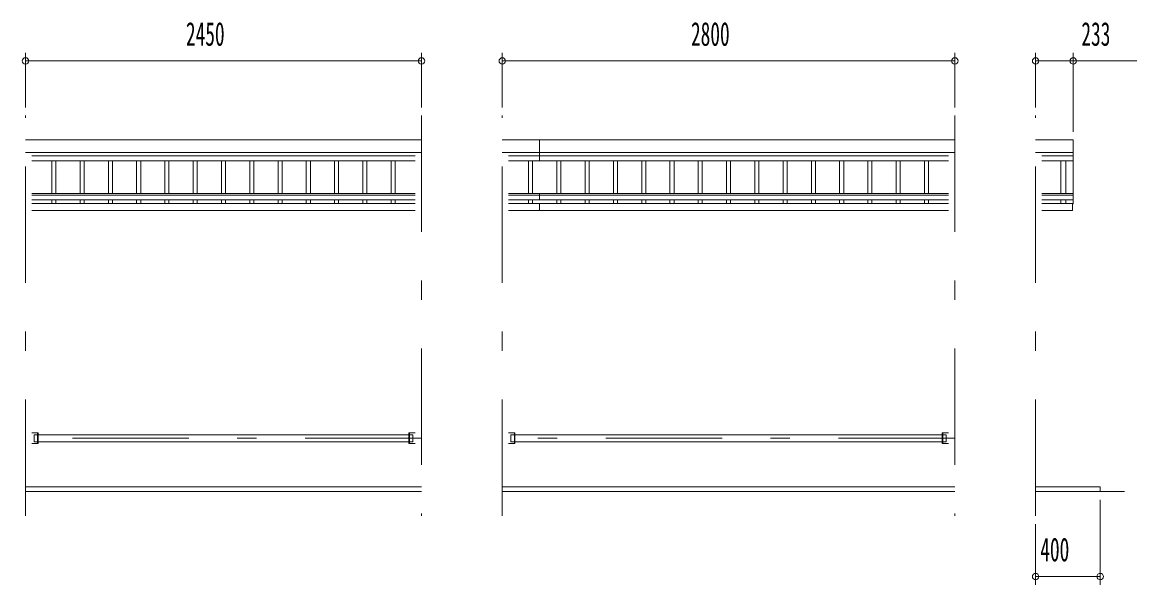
# Model space of a CAD drawing. Units: millimetres, scale not verified. Extents: x -23257 to 23268, y -10500 to 10500.
# Drawn here: x -16827 to -9932, y 1220 to 4696 of the extents above; entities that cross this region are included whole.
import ezdxf
from ezdxf.enums import TextEntityAlignment as Align

# ---------------------------------------------------------------- set-up
doc = ezdxf.new("R2010")
doc.units = ezdxf.units.MM
doc.header["$LTSCALE"] = 60
doc.linetypes.add('USER1', pattern=[24, 12, -5, 2, -5])
for name, color, linetype, lineweight in [('1-0_2BOLD', 7, 'Continuous', 18), ('1-2_2CENTER', 3, 'USER1', 18), ('1-4_2THIN', 4, 'Continuous', 18), ('1-5_2DIM', 3, 'Continuous', 18), ('1-D_A-SITE-STAIR', 3, 'Continuous', 18)]:
    doc.layers.add(name, color=color, linetype=linetype, lineweight=lineweight)
doc.styles.add('ＭＳ ゴシック', font='')
doc.styles.get('ＭＳ ゴシック').set_extended_font_data('MS Gothic')

msp = doc.modelspace()

# ---------------------------------------------------------------- linework, layer by layer
at = {"layer": '1-0_2BOLD'}
for p, q in [((-16807.38, 3969.67), (-14357.38, 3969.67)), ((-13857.38, 3969.67), (-11057.38, 3969.67)), ((-13627.38, 3840.07), (-13627.38, 3969.67)), ((-14357.38, 3890.5), (-16807.38, 3890.5)), ((-16769.23, 3871), (-14395.53, 3871)), ((-11057.38, 3890.5), (-13857.38, 3890.5)), ((-13819.23, 3871), (-11095.53, 3871)), ((-10557.38, 3890.5), (-10324.39, 3890.5)), ((-10324.39, 3871), (-10519.23, 3871)), ((-14395.53, 3840.07), (-16769.23, 3840.07)), ((-11095.53, 3840.07), (-13819.23, 3840.07)), ((-10519.23, 3840.07), (-10324.39, 3840.07)), ((-14395.53, 3637.63), (-16769.23, 3637.63)), ((-16769.23, 3627.25), (-14395.53, 3627.25)), ((-14395.53, 3597.7), (-16769.23, 3597.7)), ((-13819.23, 3637.63), (-11095.53, 3637.63)), ((-11095.53, 3627.25), (-13819.23, 3627.25)), ((-13819.23, 3597.7), (-11095.53, 3597.7)), ((-13627.38, 3597.7), (-13627.38, 3637.63)), ((-10324.39, 3637.63), (-10519.23, 3637.63)), ((-10519.23, 3627.25), (-10324.39, 3627.25)), ((-10519.23, 3597.7), (-10324.39, 3597.7)), ((-16769.23, 3576.6), (-14395.53, 3576.6)), ((-14395.53, 3531.6), (-16769.23, 3531.6)), ((-11095.53, 3576.6), (-13819.23, 3576.6)), ((-11095.53, 3531.6), (-13819.23, 3531.6)), ((-13627.38, 3531.6), (-13627.38, 3576.6)), ((-10324.39, 3574.2), (-10329.39, 3574.2)), ((-16754.89, 2146.02), (-16732.44, 2146.02)), ((-16732.44, 2157.67), (-16732.44, 2091.67)), ((-16729.23, 2146.02), (-14435.53, 2146.02)), ((-14432.33, 2157.67), (-14432.33, 2091.67)), ((-13782.43, 2157.67), (-13782.43, 2091.67)), ((-11135.53, 2146.02), (-13779.23, 2146.02)), ((-11132.33, 2157.67), (-11132.33, 2091.67)), ((-11109.88, 2146.02), (-11132.33, 2146.02)), ((-14435.53, 2103.32), (-16729.23, 2103.32)), ((-14435.53, 2091.67), (-14395.53, 2091.67)), ((-13779.23, 2103.32), (-11135.53, 2103.32)), ((-16807.38, 1824.67), (-14357.38, 1824.67)), ((-14357.38, 1794.67), (-16807.38, 1794.67)), ((-13857.38, 1824.67), (-11057.38, 1824.67)), ((-11057.38, 1794.67), (-13857.38, 1794.67)), ((-10007.38, 1794.67), (-10557.38, 1794.67))]:
    msp.add_line(p, q, dxfattribs=at)
for points in [[(-10324.39, 3574.2), (-10324.39, 3969.67), (-10557.38, 3969.67)], [(-10519.23, 3531.6), (-10329.39, 3531.6), (-10329.39, 3576.6), (-10519.23, 3576.6)], [(-16769.23, 2091.67), (-16729.23, 2091.67), (-16729.23, 2157.67), (-16769.23, 2157.67)], [(-16732.44, 2103.32), (-16754.89, 2103.32), (-16754.89, 2146.02)], [(-14435.53, 2091.67), (-14435.53, 2157.67), (-14395.53, 2157.67)], [(-14432.33, 2146.02), (-14409.88, 2146.02), (-14409.88, 2103.32), (-14432.33, 2103.32)], [(-13819.23, 2091.67), (-13779.23, 2091.67), (-13779.23, 2157.67), (-13819.23, 2157.67)], [(-13782.43, 2146.02), (-13804.88, 2146.02), (-13804.88, 2103.32), (-13782.43, 2103.32)], [(-11095.53, 2091.67), (-11135.53, 2091.67), (-11135.53, 2157.67), (-11095.53, 2157.67)], [(-11132.33, 2103.32), (-11109.88, 2103.32), (-11109.88, 2146.02)], [(-10557.38, 1824.67), (-10157.38, 1824.67), (-10157.38, 1794.67)]]:
    msp.add_lwpolyline(points, dxfattribs=at)
at = {"layer": '1-2_2CENTER'}
for p, q in [((-16807.38, 1644.67), (-16807.38, 4119.67)), ((-14357.38, 4119.67), (-14357.38, 1644.67)), ((-13857.38, 1644.67), (-13857.38, 4119.67)), ((-11057.38, 4119.67), (-11057.38, 1644.67)), ((-10557.38, 1644.67), (-10557.38, 4119.67)), ((-14357.38, 2124.67), (-16807.38, 2124.67)), ((-11057.38, 2124.67), (-13857.38, 2124.67))]:
    msp.add_line(p, q, dxfattribs=at)
at = {"layer": '1-4_2THIN'}
for p, q in [((-16644.88, 3840.07), (-16644.88, 3637.63)), ((-16619.88, 3637.63), (-16619.88, 3840.07)), ((-16469.88, 3637.63), (-16469.88, 3840.07)), ((-16444.88, 3840.07), (-16444.88, 3637.63)), ((-16294.88, 3840.07), (-16294.88, 3637.63)), ((-16269.88, 3637.63), (-16269.88, 3840.07)), ((-16119.88, 3637.63), (-16119.88, 3840.07)), ((-16094.88, 3840.07), (-16094.88, 3637.63)), ((-15944.88, 3840.07), (-15944.88, 3637.63)), ((-15919.88, 3637.63), (-15919.88, 3840.07)), ((-15769.88, 3637.63), (-15769.88, 3840.07)), ((-15744.88, 3840.07), (-15744.88, 3637.63)), ((-15594.88, 3840.07), (-15594.88, 3637.63)), ((-15569.88, 3637.63), (-15569.88, 3840.07)), ((-15419.88, 3637.63), (-15419.88, 3840.07)), ((-15394.88, 3840.07), (-15394.88, 3637.63)), ((-15244.88, 3840.07), (-15244.88, 3637.63)), ((-15219.88, 3637.63), (-15219.88, 3840.07)), ((-15069.88, 3637.63), (-15069.88, 3840.07)), ((-15044.88, 3840.07), (-15044.88, 3637.63)), ((-14894.88, 3840.07), (-14894.88, 3637.63)), ((-14869.88, 3637.63), (-14869.88, 3840.07)), ((-14719.88, 3637.63), (-14719.88, 3840.07)), ((-14694.88, 3840.07), (-14694.88, 3637.63)), ((-14544.88, 3840.07), (-14544.88, 3637.63)), ((-14519.88, 3637.63), (-14519.88, 3840.07)), ((-13694.88, 3637.63), (-13694.88, 3840.07)), ((-13669.88, 3840.07), (-13669.88, 3637.63)), ((-13519.88, 3840.07), (-13519.88, 3637.63)), ((-13494.88, 3637.63), (-13494.88, 3840.07)), ((-13344.88, 3637.63), (-13344.88, 3840.07)), ((-13319.88, 3840.07), (-13319.88, 3637.63)), ((-13169.88, 3840.07), (-13169.88, 3637.63)), ((-13144.88, 3637.63), (-13144.88, 3840.07)), ((-12994.88, 3637.63), (-12994.88, 3840.07)), ((-12969.88, 3840.07), (-12969.88, 3637.63)), ((-12819.88, 3840.07), (-12819.88, 3637.63)), ((-12794.88, 3637.63), (-12794.88, 3840.07)), ((-12644.88, 3637.63), (-12644.88, 3840.07)), ((-12619.88, 3840.07), (-12619.88, 3637.63)), ((-12469.88, 3840.07), (-12469.88, 3637.63)), ((-12444.88, 3637.63), (-12444.88, 3840.07)), ((-12294.88, 3637.63), (-12294.88, 3840.07)), ((-12269.88, 3840.07), (-12269.88, 3637.63)), ((-12119.88, 3840.07), (-12119.88, 3637.63)), ((-12094.88, 3637.63), (-12094.88, 3840.07)), ((-11944.88, 3637.63), (-11944.88, 3840.07)), ((-11919.88, 3840.07), (-11919.88, 3637.63)), ((-11769.88, 3840.07), (-11769.88, 3637.63)), ((-11744.88, 3637.63), (-11744.88, 3840.07)), ((-11594.88, 3637.63), (-11594.88, 3840.07)), ((-11569.88, 3840.07), (-11569.88, 3637.63)), ((-11419.88, 3840.07), (-11419.88, 3637.63)), ((-11394.88, 3637.63), (-11394.88, 3840.07)), ((-11244.88, 3637.63), (-11244.88, 3840.07)), ((-11219.88, 3840.07), (-11219.88, 3637.63)), ((-10401.28, 3840.07), (-10401.28, 3637.63)), ((-10369.88, 3637.63), (-10369.88, 3840.07)), ((-16644.88, 3597.7), (-16644.88, 3576.6)), ((-16619.88, 3576.6), (-16619.88, 3597.7)), ((-16469.88, 3576.6), (-16469.88, 3597.7)), ((-16444.88, 3597.7), (-16444.88, 3576.6)), ((-16294.88, 3597.7), (-16294.88, 3576.6)), ((-16269.88, 3576.6), (-16269.88, 3597.7)), ((-16119.88, 3576.6), (-16119.88, 3597.7)), ((-16094.88, 3597.7), (-16094.88, 3576.6)), ((-15944.88, 3597.7), (-15944.88, 3576.6)), ((-15919.88, 3576.6), (-15919.88, 3597.7)), ((-15769.88, 3576.6), (-15769.88, 3597.7)), ((-15744.88, 3597.7), (-15744.88, 3576.6)), ((-15594.88, 3597.7), (-15594.88, 3576.6)), ((-15569.88, 3576.6), (-15569.88, 3597.7)), ((-15419.88, 3576.6), (-15419.88, 3597.7)), ((-15394.88, 3597.7), (-15394.88, 3576.6)), ((-15244.88, 3597.7), (-15244.88, 3576.6)), ((-15219.88, 3576.6), (-15219.88, 3597.7)), ((-15069.88, 3576.6), (-15069.88, 3597.7)), ((-15044.88, 3597.7), (-15044.88, 3576.6)), ((-14894.88, 3597.7), (-14894.88, 3576.6)), ((-14869.88, 3576.6), (-14869.88, 3597.7)), ((-14719.88, 3576.6), (-14719.88, 3597.7)), ((-14694.88, 3597.7), (-14694.88, 3576.6)), ((-14544.88, 3597.7), (-14544.88, 3576.6)), ((-14519.88, 3576.6), (-14519.88, 3597.7)), ((-13694.88, 3576.6), (-13694.88, 3597.7)), ((-13669.88, 3597.7), (-13669.88, 3576.6)), ((-13519.88, 3597.7), (-13519.88, 3576.6)), ((-13494.88, 3576.6), (-13494.88, 3597.7)), ((-13344.88, 3576.6), (-13344.88, 3597.7)), ((-13319.88, 3597.7), (-13319.88, 3576.6)), ((-13169.88, 3597.7), (-13169.88, 3576.6)), ((-13144.88, 3576.6), (-13144.88, 3597.7)), ((-12994.88, 3576.6), (-12994.88, 3597.7)), ((-12969.88, 3597.7), (-12969.88, 3576.6)), ((-12819.88, 3597.7), (-12819.88, 3576.6)), ((-12794.88, 3576.6), (-12794.88, 3597.7)), ((-12644.88, 3576.6), (-12644.88, 3597.7)), ((-12619.88, 3597.7), (-12619.88, 3576.6)), ((-12469.88, 3597.7), (-12469.88, 3576.6)), ((-12444.88, 3576.6), (-12444.88, 3597.7)), ((-12294.88, 3576.6), (-12294.88, 3597.7)), ((-12269.88, 3597.7), (-12269.88, 3576.6)), ((-12119.88, 3597.7), (-12119.88, 3576.6)), ((-12094.88, 3576.6), (-12094.88, 3597.7)), ((-11944.88, 3576.6), (-11944.88, 3597.7)), ((-11919.88, 3597.7), (-11919.88, 3576.6)), ((-11769.88, 3597.7), (-11769.88, 3576.6)), ((-11744.88, 3576.6), (-11744.88, 3597.7)), ((-11594.88, 3576.6), (-11594.88, 3597.7)), ((-11569.88, 3597.7), (-11569.88, 3576.6)), ((-11419.88, 3597.7), (-11419.88, 3576.6)), ((-11394.88, 3576.6), (-11394.88, 3597.7)), ((-11244.88, 3576.6), (-11244.88, 3597.7)), ((-11219.88, 3597.7), (-11219.88, 3576.6)), ((-10401.28, 3597.7), (-10401.28, 3576.6)), ((-10369.88, 3576.6), (-10369.88, 3597.7))]:
    msp.add_line(p, q, dxfattribs=at)
at = {"layer": '1-5_2DIM'}
for p, q in [((-16807.38, 4169.67), (-16807.38, 4506.67)), ((-14357.38, 4506.67), (-14357.38, 4169.67)), ((-13857.38, 4169.67), (-13857.38, 4506.67)), ((-11057.38, 4506.67), (-11057.38, 4169.67)), ((-10557.38, 4169.67), (-10557.38, 4506.67)), ((-10324.39, 4506.67), (-10324.39, 4019.67)), ((-10324.38, 4456.67), (-9931.88, 4456.67)), ((-10157.38, 1219.67), (-10157.38, 1744.67)), ((-10557.38, 1594.67), (-10557.38, 1219.67))]:
    msp.add_line(p, q, dxfattribs=at)
for centre in [(-16807.38, 4456.67), (-14357.38, 4456.67), (-13857.38, 4456.67), (-11057.38, 4456.67), (-10557.38, 4456.67), (-10324.39, 4456.67), (-10557.38, 1269.67), (-10157.38, 1269.67)]:
    msp.add_circle(centre, 20, dxfattribs=at)
at = {"layer": '1-D_A-SITE-STAIR'}
for p, q in [((-16807.38, 4456.67), (-14357.38, 4456.67)), ((-13857.38, 4456.67), (-11057.38, 4456.67)), ((-10557.38, 4456.67), (-10324.39, 4456.67)), ((-10557.38, 1269.67), (-10157.38, 1269.67))]:
    msp.add_line(p, q, dxfattribs=at)

# ---------------------------------------------------------------- texts
at = {"layer": '1-D_A-SITE-STAIR', "color": 7, "style": 'ＭＳ ゴシック', "width": 0.6}
for s, p in [('2450', (-15814.88, 4506.67)), ('2800', (-12689.88, 4506.67)), ('233', (-10274.38, 4506.67)), ('400', (-10528.63, 1319.67))]:
    msp.add_text(s, height=146.6, dxfattribs=at).set_placement(p, align=Align.BOTTOM_LEFT)

doc.saveas('drawing.dxf')
